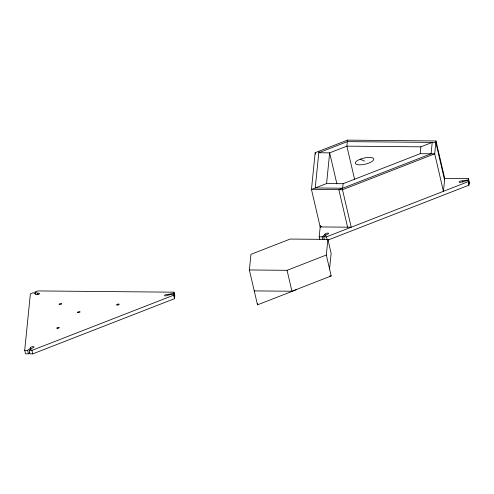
<?xml version="1.0" encoding="UTF-8"?>
<svg xmlns="http://www.w3.org/2000/svg" width="494" height="494" viewBox="0 0 494 494"><rect width="100%" height="100%" fill="white"/><g stroke="black" fill="none" stroke-linecap="round" stroke-linejoin="round"><path stroke-width="0.74" d="M29.628 352.901L28.436 353.828L25.509 353.803L24.7 350.314L30.369 293.868L33.326 292.714L35.883 294.097A1.896 0.624 -13.1 0 0 37.272 294.622A1.896 0.624 -13.1 0 0 39.495 293.621A1.896 0.624 -13.1 0 0 37.723 293.269L34.963 292.078L35.451 294.171M24.7 350.314L27.621 350.339L30.603 348.017A1.896 0.624 -13.1 0 1 31.499 346.936A1.896 0.624 -13.1 0 1 33.981 346.813A1.896 0.624 -13.1 0 1 32.635 347.906L29.189 350.357L30.004 353.846L32.765 353.871L174.493 298.679L173.802 294.01L167.997 295.153A1.896 0.624 -13.1 0 1 165.311 295.881A1.896 0.624 -13.1 0 1 165.052 294.998A1.896 0.624 -13.1 0 1 167.781 294.424L173.863 293.368L173.987 292.182L37.921 290.929L34.963 292.078M174.493 298.679L173.802 294.01M174.16 296.962L174.678 296.857L174.796 295.671L173.987 292.182M296.752 289.564L257.498 304.847L249.384 269.971L250.952 254.336L290.206 239.053L327.893 239.399L331.134 253.354L329.566 268.983M257.498 304.847L257.652 303.359M315.16 152.714L311.467 189.437L320.192 226.931L351.215 227.215L342.49 189.727L311.467 189.437L326.577 183.558L343.095 183.706L420.196 153.683L434.701 153.819L443.427 191.314L444.717 178.439L435.992 140.951L347.473 140.129L315.16 152.714L315.505 154.214M318.933 151.244L315.246 187.967L342.645 188.22L343.095 183.706M319.853 239.584L319.204 236.793L320.347 225.4M326.577 183.558L329.659 152.85L346.868 146.15L420.882 146.829L432.219 142.42L431.077 153.782L338.865 189.69L347.591 227.184M254.256 290.898L291.935 291.244L331.19 275.961L326.318 255.034L327.893 239.399M347.473 140.129L346.868 146.15L354.593 179.347M420.196 153.683L420.882 146.829M435.992 140.951L434.701 153.819L342.49 189.727M327.985 240.065L468.997 185.157L468.306 180.489L462.52 181.613A1.896 0.624 -13.1 0 1 459.815 182.354A1.896 0.624 -13.1 0 1 459.556 181.471A1.896 0.624 -13.1 0 1 462.285 180.903L468.368 179.847L468.491 178.661L444.316 178.439M468.997 185.157L468.306 180.489M468.664 183.441L469.183 183.336L469.3 182.15L468.491 178.661M319.204 236.793L322.125 236.817L325.108 234.496A1.896 0.624 -13.1 0 1 326.003 233.415A1.896 0.624 -13.1 0 1 328.485 233.292A1.896 0.624 -13.1 0 1 327.139 234.384L323.694 236.836L324.348 239.627M320.192 226.931L321.452 226.443M29.189 350.357L31.949 350.382L173.684 295.19M323.694 236.836L326.454 236.861L468.189 181.668M249.384 269.971L287.07 270.317L326.318 255.034M329.652 275.948L331.19 275.961M325.089 234.489L325.429 235.885M30.585 348.011L30.924 349.412M360.206 159.204A9.479 3.118 -13.1 0 1 373.804 159.334A9.479 3.118 -13.1 0 1 359.638 164.848A9.479 3.118 -13.1 0 1 360.206 159.204L364.547 161.13M468.368 179.847L469.183 183.336M462.563 180.977L462.884 182.372M444.569 179.946L435.844 142.451L347.319 141.636L318.784 152.745L329.659 152.85L336.871 183.836M326.454 236.861L327.108 239.652M322.125 236.817L322.773 239.609M287.07 270.317L291.935 291.244M173.863 293.368L174.678 296.857M37.674 293.282L38.001 294.677M31.949 350.382L32.765 353.871M27.621 350.339L28.436 353.828M59.706 304.539A1.34 0.438 -13.1 0 0 61.707 303.761A1.34 0.438 -13.1 0 0 59.786 303.742A1.34 0.438 -13.1 0 0 59.706 304.539M78.077 312.671A1.34 0.438 -13.1 0 0 80.077 311.893A1.34 0.438 -13.1 0 0 78.157 311.875A1.34 0.438 -13.1 0 0 78.077 312.671M57.31 328.393A1.34 0.438 -13.1 0 0 59.311 327.615A1.34 0.438 -13.1 0 0 57.39 327.596A1.34 0.438 -13.1 0 0 57.31 328.393M117.208 305.07A1.34 0.438 -13.1 0 0 119.208 304.292A1.34 0.438 -13.1 0 0 117.288 304.273A1.34 0.438 -13.1 0 0 117.208 305.07"/></g></svg>
